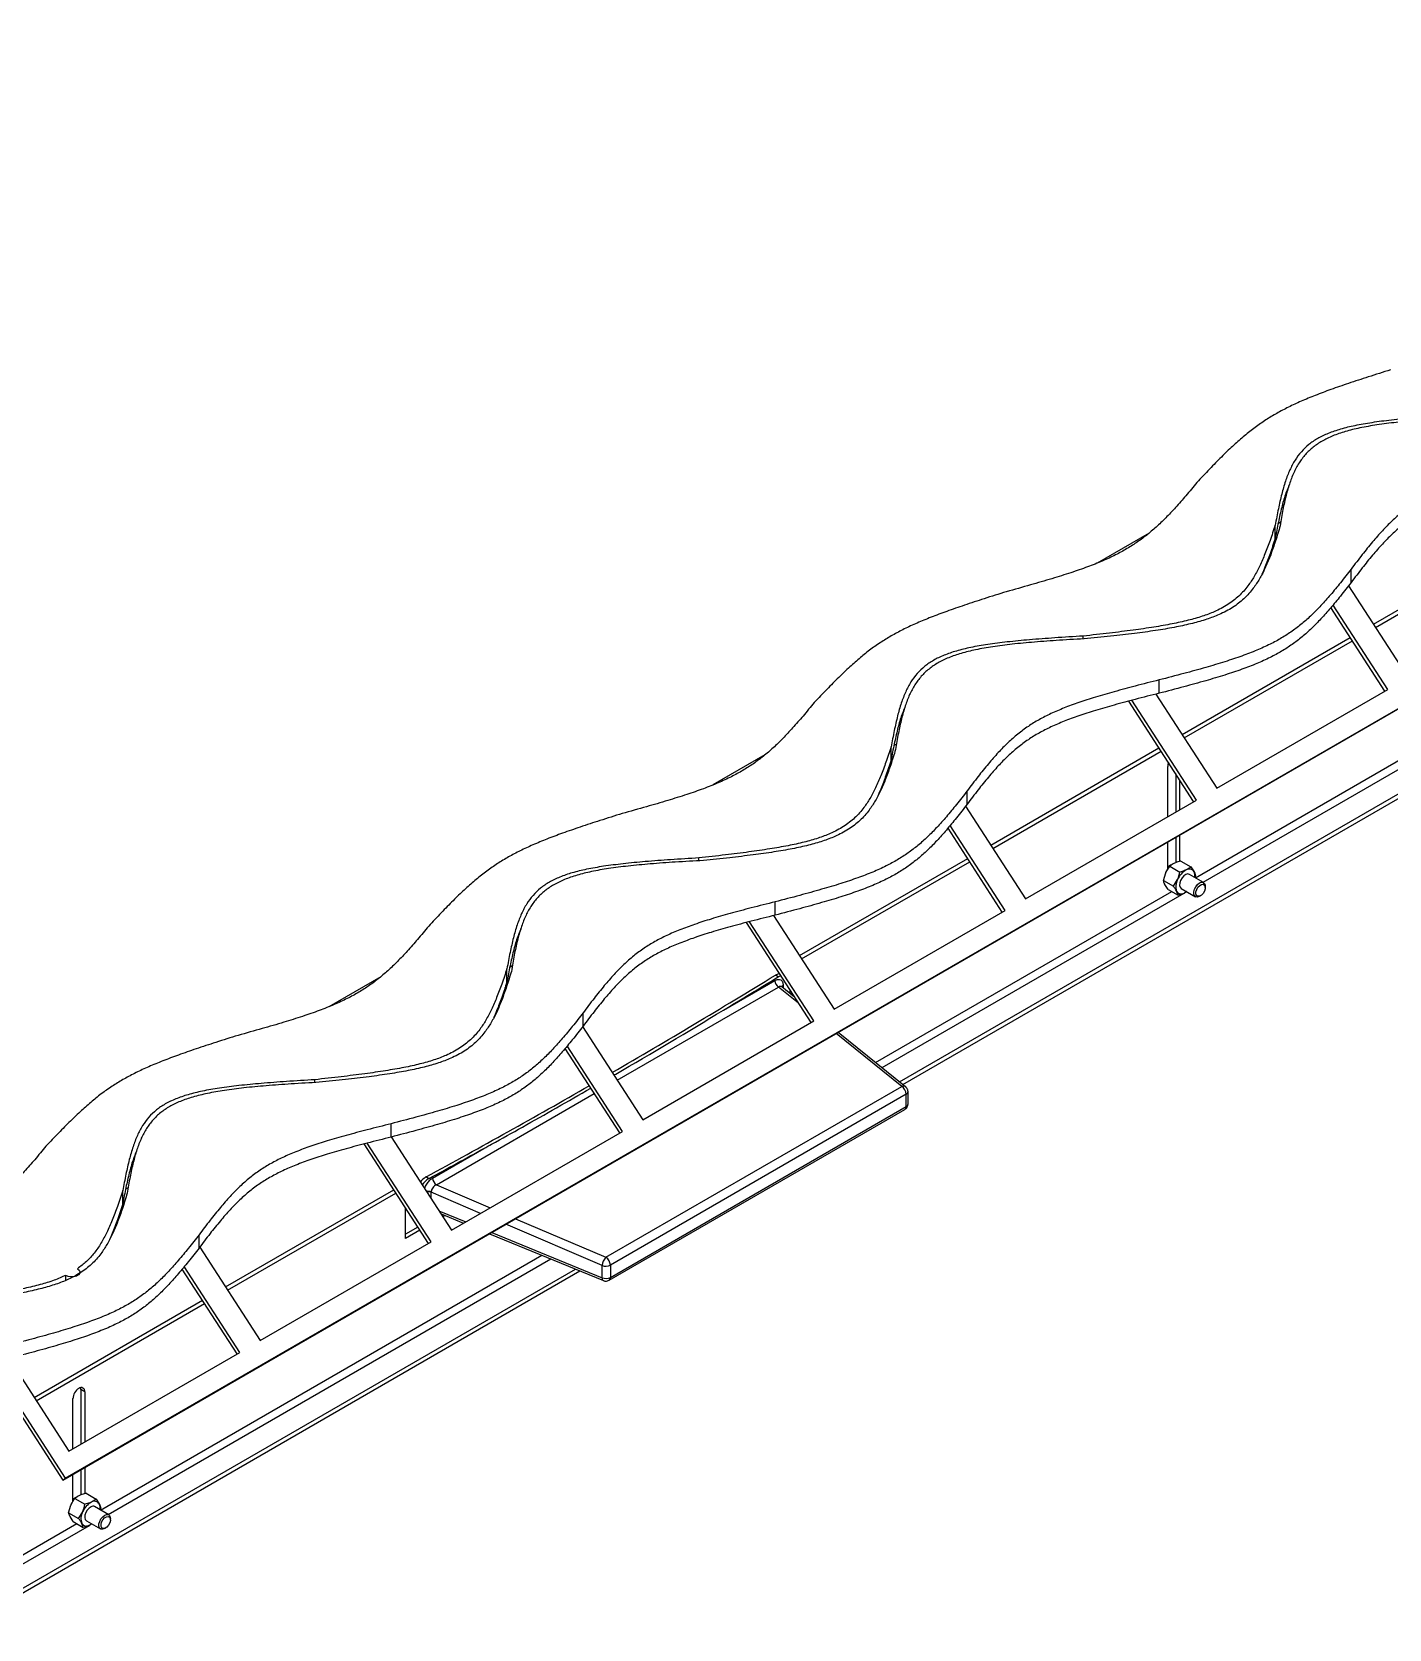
# Model space of a CAD drawing. Header units: millimetres. Extents: x 1364877 to 2662909, y 234189 to 1399913.
# Drawn here: x 1939459 to 1955787, y 284623 to 303832 of the extents above; entities that cross this region are included whole.
import ezdxf

# ---------------------------------------------------------------- set-up
doc = ezdxf.new("R2010")
doc.units = ezdxf.units.MM
doc.header["$LTSCALE"] = 5
doc.header["$MEASUREMENT"] = 0
doc.layers.add('A-CONC-LIN2', color=7, linetype='CONTINUOUS', lineweight=25)

msp = doc.modelspace()

# ---------------------------------------------------------------- linework, layer by layer
at = {"layer": 'A-CONC-LIN2'}
for p, q in [((1939831.1, 286414), (1995197.2, 318376.1)), ((1939860.8, 286437.7), (1995226.9, 318399.9)), ((1954481.9, 297934.1), (1954450.5, 297915.9)), ((1952899.2, 297804.4), (1952274.2, 297443.6)), ((1954416.9, 297739.5), (1954416.9, 297899.6)), ((1955597.7, 296708.7), (1957621.5, 297877)), ((1955622.8, 296669.9), (1957646.6, 297838.2)), ((1954393.7, 297669.7), (1954410.2, 297679.2)), ((1954427.6, 297733.5), (1954411.7, 297724.3)), ((1955331.1, 297211.7), (1955331.1, 297371.8)), ((1955299, 297170.7), (1956014.7, 296063.9)), ((1953456.1, 293657.9), (1959456.8, 297122)), ((1953548.5, 293604.5), (1959564.9, 297077.7)), ((1949898.7, 291204), (1959861.9, 296955.7)), ((1949937.2, 291172.9), (1959915.9, 296933.5)), ((1955737, 295903.5), (1955087.3, 296908.1)), ((1955769.8, 295922.5), (1955112.6, 296938.7)), ((1952106.1, 296531.6), (1952106.1, 296565.6)), ((1953296.2, 295380.1), (1955320, 296548.4)), ((1953321.3, 295341.2), (1955345.1, 296509.5)), ((1953020.8, 295877.4), (1953020.8, 296037.6)), ((1952981.1, 295867.3), (1953713.2, 294735.2)), ((1953713.2, 294735.2), (1955769.8, 295922.5)), ((1953435.5, 294574.9), (1952654.1, 295783)), ((1953468.3, 294593.8), (1952692.5, 295793.3)), ((1949860.4, 295266.1), (1949828.9, 295248)), ((1948277.6, 295136.5), (1947652.6, 294775.7)), ((1949806.1, 295065.5), (1949790.2, 295056.3)), ((1949795.3, 295071.5), (1949795.3, 295231.6)), ((1950994.7, 294051.4), (1953018.4, 295219.7)), ((1951019.8, 294012.6), (1953043.6, 295180.9)), ((1949772.2, 295001.7), (1949788.6, 295011.2)), ((1953123.2, 294394.6), (1953123.2, 294997.4)), ((1953220.2, 294907.7), (1953220.2, 294450.6)), ((1950710.6, 294543.2), (1950710.6, 294703.3)), ((1953266.4, 294836.3), (1953266.4, 294477.3)), ((1950692, 294519.5), (1951411.7, 293406.6)), ((1951411.7, 293406.6), (1953468.3, 294593.8)), ((1951166.7, 293265.2), (1950505.6, 294287.4)), ((1951133.9, 293246.3), (1950480.4, 294256.9)), ((1953220.2, 294143.3), (1953220.2, 293839.8)), ((1953266.4, 294170), (1953266.4, 293856)), ((1947484.6, 293863.6), (1947484.6, 293897.6)), ((1953123.2, 293755.7), (1953123.2, 294087.3)), ((1948693.1, 292722.8), (1950716.9, 293891.1)), ((1948718.3, 292683.9), (1950742, 293852.2)), ((1953072.2, 293626.1), (1953100.1, 293717.3)), ((1953148.7, 293796.5), (1953269, 293727.1)), ((1953281.6, 293859.9), (1953401.9, 293790.4)), ((1953401.9, 293790.4), (1953440.5, 293731)), ((1953072.2, 293626.1), (1953192.5, 293556.7)), ((1953128.7, 293519.1), (1953090.1, 293578.6)), ((1953128.7, 293519.1), (1953249, 293449.7)), ((1953192.5, 293556.7), (1953241.1, 293635.9)), ((1953286.7, 293529.2), (1953456.5, 293431.2)), ((1953554.5, 293601), (1953384.8, 293699)), ((1953458.4, 293683.4), (1953451.4, 293660.6)), ((1953573.7, 293569.6), (1953574.8, 293556.1)), ((1953574.8, 293541.3), (1953574.8, 293556.1)), ((1948400.4, 293208.8), (1948400.4, 293368.9)), ((1949609.5, 291437.3), (1953172.2, 293494)), ((1949686.6, 291375.1), (1953322.2, 293473.9)), ((1953249, 293449.7), (1953231.1, 293497.2)), ((1953351.9, 293491.6), (1953325.8, 293475.4)), ((1953505.5, 293436.1), (1953518.3, 293443.5)), ((1948865.2, 291936.6), (1948093, 293130.6)), ((1948381.8, 293204.1), (1949110.2, 292078)), ((1949110.2, 292078), (1951166.7, 293265.2)), ((1948832.4, 291917.6), (1948054.6, 293120.3)), ((1945173.8, 292403.6), (1945173.8, 292563.7)), ((1945238.8, 292598.1), (1945207.4, 292580)), ((1943656.1, 292468.5), (1943031.1, 292107.7)), ((1945184.6, 292397.6), (1945168.6, 292388.4)), ((1947777.4, 292066.3), (1948395.7, 292423.3)), ((1948405.6, 292488.5), (1948403.5, 292487.3)), ((1948438.2, 292467.3), (1948403.5, 292487.3)), ((1948440.3, 292468.5), (1948405.6, 292488.5)), ((1948438.2, 292467.3), (1948440.3, 292468.5)), ((1948497.3, 292366), (1948497.3, 292334.3)), ((1945150.6, 292333.8), (1945167.1, 292343.3)), ((1946501.9, 291223.6), (1948441.5, 292343.5)), ((1948682.9, 292148.8), (1948441.5, 292343.5)), ((1948478.7, 292347.9), (1948476.1, 292350.9)), ((1948479.3, 292348.8), (1948478.7, 292348.3)), ((1948634.4, 292223.7), (1948479.5, 292348.7)), ((1948579, 292309.5), (1948579, 292268.5)), ((1946090.4, 291874.4), (1946090.4, 292034.5)), ((1946082.9, 291871.4), (1946808.6, 290749.3)), ((1946808.6, 290749.3), (1948865.2, 291936.6)), ((1949923.2, 291148.4), (1949134.4, 291784.6)), ((1949970.9, 291145.7), (1949160.3, 291799.6)), ((1946530.9, 290589), (1945873.5, 291605.4)), ((1946563.7, 290607.9), (1945898.9, 291635.9)), ((1942863, 291195.6), (1942863, 291229.7)), ((1944325.1, 289966.7), (1946224.2, 291063.2)), ((1946364.5, 289093.6), (1949923.2, 291148.4)), ((1949977, 291054.6), (1946418.3, 288999.9)), ((1949970.9, 291145.7), (1949968, 291147.8)), ((1949977, 290907.6), (1949977, 291054.6)), ((1949999.5, 290939), (1949999.5, 291086)), ((1946402.4, 288817.7), (1949961.1, 290872.5)), ((1946418.3, 288852.8), (1949977, 290907.6)), ((1943780.4, 290540), (1943780.4, 290700.1)), ((1944229.3, 289260.3), (1943455.5, 290456.8)), ((1944262.2, 289279.3), (1943493.9, 290467.1)), ((1943782, 290541.8), (1944507.1, 289420.7)), ((1944507.1, 289420.7), (1946563.7, 290607.9)), ((1944279.3, 290046.5), (1944897.5, 290403.5)), ((1944202.1, 290061.5), (1944200, 290060.3)), ((1944200, 290060.3), (1944234.7, 290040.3)), ((1944202.1, 290061.5), (1944236.8, 290041.5)), ((1940552.3, 289735.6), (1940552.3, 289895.7)), ((1940617.3, 289930.2), (1940585.9, 289912)), ((1941788.5, 288736.9), (1943812.3, 289905.2)), ((1941813.7, 288698), (1943837.4, 289866.3)), ((1944236.8, 290041.5), (1944234.7, 290040.3)), ((1944262.3, 289875.8), (1944262.4, 289879.2)), ((1944855.5, 289621.8), (1944262.3, 289875.8)), ((1944262.3, 289799.2), (1944262.3, 289875.8)), ((1944325.1, 289966.7), (1944972.7, 289689.5)), ((1940529.1, 289665.8), (1940545.5, 289675.3)), ((1940563, 289729.6), (1940547.1, 289720.4)), ((1943951.7, 289318.5), (1943951.7, 289689.6)), ((1944355.8, 289654.6), (1944681, 289521)), ((1944381, 289615.6), (1944652, 289504.3)), ((1944430.9, 289595.1), (1944404.2, 289579.8)), ((1946318.9, 288995.3), (1945161.2, 289491)), ((1945278.4, 289558.6), (1946364.5, 289093.6)), ((1941470.1, 289205.7), (1941470.1, 289365.8)), ((1944101.3, 289458.3), (1943951.7, 289371.9)), ((1944126.5, 289419.4), (1943951.7, 289318.5)), ((1944963, 289376.6), (1946334.8, 288813.2)), ((1944992, 289393.3), (1946318.9, 288848.3)), ((1940284.7, 286054.2), (1945592.2, 289118.2)), ((1941478.4, 289216.5), (1942205.6, 288092)), ((1942205.6, 288092), (1944262.2, 289279.3)), ((1938590.7, 284676.1), (1945997.3, 288951.8)), ((1938590.7, 284622.7), (1946051.3, 288929.6)), ((1940037.9, 288905.4), (1940037.9, 288915.2)), ((1940377.1, 286000.8), (1945700.2, 289073.8)), ((1941927.8, 287931.7), (1941267.5, 288952.8)), ((1941960.6, 287950.6), (1941292.8, 288983.3)), ((1946318.9, 288848.3), (1946318.9, 288995.3)), ((1946418.3, 288999.9), (1946418.3, 288852.8)), ((1939867.7, 288816.6), (1939867.7, 288877)), ((1946334.8, 288813.2), (1946336.7, 288812.5)), ((1939487, 287408.2), (1941510.8, 288576.5)), ((1939512.1, 287369.4), (1941535.9, 288537.7)), ((1938794.8, 288016.4), (1939831.1, 286414)), ((1938824.5, 288040.1), (1939860.8, 286437.7)), ((1939904, 286763.4), (1941960.6, 287950.6)), ((1939183.5, 287877.6), (1939904, 286763.4)), ((1939951.8, 286790.9), (1939951.8, 287393.7)), ((1940095, 287476.4), (1940048.8, 287503.1)), ((1940048.8, 287503.1), (1940048.8, 286847)), ((1940095, 287476.4), (1940095, 286873.6)), ((1939831.1, 286414), (1939860.8, 286437.7)), ((1939951.8, 286152), (1939951.8, 286483.6)), ((1940048.8, 286539.7), (1940048.8, 286236.1)), ((1940095, 286566.3), (1940095, 286252.3)), ((1940110.2, 286256.2), (1940230.5, 286186.8)), ((1939900.8, 286022.5), (1939928.7, 286113.6)), ((1939900.8, 286022.5), (1940021.1, 285953)), ((1939977.3, 286192.8), (1940097.6, 286123.4)), ((1940021.1, 285953), (1940069.7, 286032.2)), ((1940383.1, 285997.3), (1940213.4, 286095.3)), ((1940230.5, 286186.8), (1940269.1, 286127.3)), ((1940287, 286079.7), (1940280, 286056.9)), ((1938290.3, 284902.9), (1940000.8, 285890.3)), ((1938336.5, 284822.8), (1940150.8, 285870.2)), ((1939957.3, 285915.4), (1939918.7, 285974.9)), ((1939957.3, 285915.4), (1940077.6, 285846)), ((1940077.6, 285846), (1940059.7, 285893.5)), ((1940115.4, 285925.5), (1940285.1, 285827.5)), ((1940180.5, 285887.9), (1940154.4, 285871.7)), ((1940334.1, 285832.4), (1940346.9, 285839.8)), ((1940403.4, 285937.7), (1940403.4, 285952.4))]:
    msp.add_line(p, q, dxfattribs=at)
for points in [[(1953341.8, 293697.3), (1953317.8, 293681), (1953296, 293656.7), (1953279, 293627.2), (1953268.8, 293596.1), (1953266.7, 293567.2), (1953273, 293544), (1953286.7, 293529.2)], [(1953505.5, 293436.1), (1953482, 293427.2), (1953461.1, 293429), (1953445.6, 293441.3), (1953437.3, 293462.6), (1953437.2, 293490.4), (1953445.4, 293521.3), (1953460.8, 293551.5), (1953481.6, 293577.5), (1953505.3, 293596.1), (1953529.1, 293605), (1953549.9, 293603.2), (1953565.5, 293590.9), (1953573.7, 293569.6), (1953573.7, 293569.6)], [(1953573.9, 293552.3), (1953573.5, 293526.6), (1953564.7, 293498.2), (1953548.8, 293471.4), (1953528.3, 293450.2), (1953506.2, 293438), (1953486, 293436.5), (1953470.7, 293446), (1953462.7, 293465.1), (1953463.1, 293490.8), (1953471.9, 293519.2), (1953487.8, 293546.1), (1953508.4, 293567.2), (1953530.4, 293579.4), (1953550.6, 293580.9), (1953565.9, 293571.4), (1953573.9, 293552.3)], [(1953352.1, 293491.5), (1953340.9, 293483.8), (1953325.8, 293475.4)], [(1948451.8, 292506.1), (1948432.7, 292501.1), (1948405.6, 292488.5)], [(1948467.9, 292481.3), (1948467.3, 292481.1), (1948440.3, 292468.5)], [(1940006.2, 288956.9), (1940027.3, 288940.8), (1940037.3, 288921.5), (1940035, 288901.4), (1940020.5, 288883), (1939995.8, 288868.7), (1939963.9, 288860.4), (1939929, 288859), (1939895.5, 288864.8), (1939867.7, 288877)], [(1940048.8, 287503.1), (1940047.5, 287518.4), (1940045.4, 287526.4)], [(1940170.4, 286093.6), (1940146.4, 286077.3), (1940124.6, 286053), (1940107.6, 286023.5), (1940097.4, 285992.4), (1940095.3, 285963.5), (1940101.6, 285940.3), (1940115.4, 285925.5)], [(1940180.7, 285887.8), (1940169.5, 285880.1), (1940154.4, 285871.7)], [(1940334.1, 285832.4), (1940333.7, 285832.1), (1940310, 285823.5), (1940289.2, 285825.5), (1940273.9, 285838), (1940265.8, 285859.5), (1940265.9, 285887.4), (1940274.3, 285918.3), (1940289.9, 285948.5), (1940310.8, 285974.4), (1940334.5, 285992.7), (1940358.2, 286001.4), (1940379, 285999.3), (1940394.3, 285986.8), (1940402.4, 285965.3), (1940403.4, 285952.4)], [(1940395.7, 285900.2), (1940381, 285872.7), (1940361.2, 285850.1), (1940339.2, 285835.9), (1940318.4, 285832.2), (1940301.9, 285839.6), (1940292.2, 285857), (1940290.9, 285881.6), (1940298.1, 285909.8), (1940312.8, 285937.3), (1940332.6, 285959.9), (1940354.6, 285974.1), (1940375.5, 285977.8), (1940392, 285970.4), (1940401.6, 285953.1), (1940402.9, 285928.4), (1940395.7, 285900.2)]]:
    msp.add_lwpolyline(points, dxfattribs=at)
for centre, radius, start, end in [((1953256.1, 294994.5), 133, 158.43443, 178.79039), ((1953194.9, 293720.1), 96.6, 104.57374, 137.96702), ((1953460.9, 293544.4), 238.1, 118.90736, 157.39114), ((1953382.9, 293697.4), 66.7, 30.2485, 123.79649), ((1953326.3, 293679.6), 125.2, 351.59272, 24.23637), ((1953388.3, 293555.6), 167.7, 151.37631, 200.3652), ((1953364.7, 293662), 42.1, 61.48985, 122.99994), ((1953288.7, 293530.8), 66.7, 210.25237, 303.79541), ((1898976.4, 373181.9), 94629.1, 300.105049, 301.488358), ((1898297.6, 374341.5), 96007.6, 301.022474, 301.483735), ((1948496.2, 292427.9), 100.6, 182.62923, 237.08211), ((1948514.2, 292332.3), 37.7, 116.5862, 155.00812), ((1901169.3, 369383.8), 90243.3, 298.480075, 299.906475), ((1949945.1, 291106), 47.7, 61.28969, 117.29978), ((1949859, 291049.2), 118.2, 2.63497, 57.08313), ((1949962.1, 291089.1), 37.5, 293.40122, 355.39302), ((1949940.5, 290903), 36.9, 304.12814, 7.19857), ((1949961.2, 290942.7), 38.5, 294.28498, 354.40517), ((1901847.5, 368193.7), 88907.9, 298.47513, 298.960666), ((1944333.3, 289840.3), 257.2, 121.20699, 141.46665), ((1944377.7, 289808.6), 272.2, 121.69891, 144.91163), ((1944220.4, 289775.2), 112.2, 68.01606, 97.42645), ((1944223.9, 289777.7), 105.3, 68.59061, 98.22877), ((1944379.8, 290051.1), 100.6, 182.62951, 237.08183), ((1946458.6, 288990.2), 139.8, 132.30504, 177.9167), ((1946363.6, 289106.7), 120, 248.09995, 297.10811), ((1946300.3, 288994.4), 118.2, 2.63057, 57.08753), ((1946352.5, 288842.4), 34.1, 169.93756, 238.88306), ((1946363.6, 288959.7), 120, 248.09976, 297.1083), ((1946380.6, 288848.7), 37.9, 305.09175, 6.25079), ((1940107.3, 287386.6), 155.7, 122.60297, 177.39791), ((1940051.4, 287483.5), 44.2, 350.77933, 129.20729), ((1940023.5, 286116.4), 96.6, 104.56948, 137.96988), ((1940216.9, 285951.9), 167.7, 151.37799, 200.36569), ((1940289.5, 285940.7), 238.1, 118.90811, 157.38967), ((1940193.5, 286053.5), 46.3, 64.54221, 119.94758), ((1940211.5, 286093.7), 66.7, 30.24593, 123.79651), ((1940155, 286075.9), 125.1, 351.57992, 24.24918), ((1940117.3, 285927.1), 66.7, 210.25098, 303.79168)]:
    msp.add_arc(centre, radius, start, end, dxfattribs=at)
for points, knots in [([(1955803.4, 299767.2), (1955714.1, 299739.1), (1955544.9, 299685.7), (1955305.6, 299607.3), (1955092.4, 299533.5), (1954902, 299462.4), (1954731.1, 299392), (1954576.4, 299320.4), (1954434.7, 299245.5), (1954300.7, 299164.2), (1954171.2, 299074.1), (1954043.2, 298972.9), (1953914.6, 298859.8), (1953781.5, 298732.5), (1953639.8, 298588.9), (1953543.5, 298487), (1953492.6, 298433.2)], [0, 0, 0, 0, 0.0911783, 0.1729923, 0.2468339, 0.3141314, 0.3763707, 0.4351019, 0.4919396, 0.54854, 0.6093889, 0.6736719, 0.7431867, 0.8196538, 0.9047246, 1, 1, 1, 1]), ([(1956727.7, 299233.6), (1956613.5, 299226.5), (1956397.9, 299213.2), (1956093, 299190.4), (1955823.7, 299164.9), (1955587.4, 299135.1), (1955382.2, 299099.7), (1955205.4, 299057.1), (1955054, 299005.8), (1954924.9, 298943.8), (1954815.8, 298869.4), (1954724.9, 298781.3), (1954649.8, 298678.1), (1954587.8, 298559), (1954536.1, 298422.4), (1954491.9, 298266.7), (1954452.2, 298090.4), (1954429.1, 297965.6), (1954416.9, 297899.6)], [0, 0, 0, 0, 0.0903777, 0.170797, 0.2420871, 0.3051752, 0.3611435, 0.4104661, 0.4557564, 0.4988909, 0.541971, 0.5880544, 0.6382798, 0.6943068, 0.7574735, 0.828872, 0.9094362, 1, 1, 1, 1]), ([(1956781.2, 299202.7), (1956668.3, 299196.4), (1956454.5, 299184.4), (1956151.7, 299162.8), (1955883.4, 299137.8), (1955647, 299108), (1955441, 299072), (1955262.7, 299028.5), (1955109.5, 298976.1), (1954978.5, 298912.9), (1954867.4, 298837.4), (1954774.5, 298748.2), (1954697.8, 298644.1), (1954634.9, 298524.5), (1954583, 298387.9), (1954539.7, 298232.8), (1954502.1, 298057.7), (1954481.4, 297934), (1954470.4, 297868.7)], [0, 0, 0, 0, 0.0892752, 0.1690023, 0.2399603, 0.3030312, 0.3592588, 0.4090589, 0.4549957, 0.4988714, 0.5426942, 0.5894434, 0.6401603, 0.6964495, 0.7596014, 0.8306694, 0.9105405, 1, 1, 1, 1]), ([(1957641.5, 298706), (1957545.6, 298681.8), (1957364, 298635.9), (1957107.7, 298567.4), (1956880.5, 298501.8), (1956678.9, 298437.2), (1956499.8, 298371.4), (1956339.9, 298302.7), (1956196, 298228.8), (1956062.8, 298146.7), (1955937.7, 298053.9), (1955817.5, 297948.1), (1955700.2, 297828.4), (1955581.6, 297692.8), (1955457.8, 297539), (1955375, 297429.6), (1955331.1, 297371.8)], [0, 0, 0, 0, 0.0922969, 0.1748705, 0.249075, 0.3163269, 0.3781384, 0.4361347, 0.492055, 0.5477148, 0.6077315, 0.671493, 0.7408962, 0.8177005, 0.9035487, 1, 1, 1, 1]), ([(1957641.5, 298545.9), (1957545.6, 298521.7), (1957364, 298475.8), (1957107.7, 298407.3), (1956880.5, 298341.7), (1956678.9, 298277.1), (1956499.8, 298211.3), (1956339.9, 298142.5), (1956196, 298068.7), (1956062.8, 297986.6), (1955937.7, 297893.8), (1955817.5, 297788), (1955700.2, 297668.3), (1955581.6, 297532.7), (1955457.8, 297378.9), (1955375, 297269.5), (1955331.1, 297211.7)], [0, 0, 0, 0, 0.0922969, 0.1748705, 0.249075, 0.3163269, 0.3781384, 0.4361347, 0.492055, 0.5477148, 0.6077315, 0.671493, 0.7408962, 0.8177005, 0.9035487, 1, 1, 1, 1]), ([(1953492.6, 298433.2), (1953448, 298379.4), (1953363.4, 298277.3), (1953237.8, 298133.3), (1953118.7, 298005.3), (1953002.3, 297891.5), (1952885.2, 297789.9), (1952764.1, 297698.8), (1952635.5, 297616.2), (1952493.9, 297539.2), (1952335, 297465.9), (1952154.9, 297394.8), (1951952.1, 297324.4), (1951722.9, 297252.6), (1951463.5, 297177), (1951279.2, 297126.1), (1951181.8, 297099.2)], [0, 0, 0, 0, 0.091828, 0.1740832, 0.2481359, 0.315408, 0.3774012, 0.4357094, 0.4920189, 0.5480775, 0.608446, 0.6724253, 0.741873, 0.8185327, 0.904049, 1, 1, 1, 1]), ([(1954582.3, 298376.2), (1954567.7, 298340.2), (1954532.3, 298253.2), (1954492.3, 298106.5), (1954452, 297930.3), (1954429.1, 297805.5), (1954416.9, 297739.5)], [0, 0, 0, 0, 0.1721429, 0.4158594, 0.6908631, 1, 1, 1, 1]), ([(1954416.9, 297899.6), (1954396.5, 297838.4), (1954357.9, 297722.6), (1954296.9, 297558.7), (1954234.6, 297413.6), (1954168.1, 297285.7), (1954088.2, 297163.4), (1953987.1, 297047.8), (1953851.3, 296941.5), (1953698.9, 296861.2), (1953536.4, 296800.3), (1953366.2, 296752.1), (1953171.4, 296709.6), (1952949.5, 296671.1), (1952697.7, 296635), (1952413.4, 296599.7), (1952212.3, 296577.4), (1952106.1, 296565.6)], [0, 0, 0, 0, 0.08848, 0.1674798, 0.2378988, 0.3007198, 0.3570545, 0.4231903, 0.4839812, 0.5435948, 0.5911552, 0.6423613, 0.6987609, 0.7616655, 0.8321942, 0.9113375, 1, 1, 1, 1]), ([(1954470.4, 297868.7), (1954451.7, 297807.9), (1954416.2, 297692.7), (1954358.3, 297529.6), (1954297.9, 297384.5), (1954232, 297256.1), (1954151.6, 297132.9), (1954048.9, 297015.9), (1953910.7, 296908), (1953755.8, 296826.4), (1953591, 296764.3), (1953418.8, 296715.4), (1953222.6, 296672.7), (1952999.9, 296634.5), (1952748.2, 296599.5), (1952465, 296566.1), (1952265.1, 296545.5), (1952159.7, 296534.7)], [0, 0, 0, 0, 0.08737912, 0.16570568, 0.23582134, 0.29865078, 0.35525487, 0.4220527, 0.48372654, 0.54427291, 0.59246732, 0.64415582, 0.70082846, 0.76374403, 0.83397011, 0.91244012, 1, 1, 1, 1]), ([(1954416.9, 297739.5), (1954396.4, 297678.3), (1954357.5, 297562.5), (1954305.5, 297418.8), (1954269.1, 297337), (1954256.6, 297309.1)], [0, 0, 0, 0, 0.4246301, 0.8037629, 1, 1, 1, 1]), ([(1955331.1, 297371.8), (1955288.5, 297316.9), (1955207.6, 297212.8), (1955087, 297065.9), (1954971.9, 296935.6), (1954858.7, 296819.9), (1954744, 296717), (1954624.3, 296625), (1954496.2, 296542.1), (1954354.2, 296465.1), (1954194.1, 296392.6), (1954011.7, 296322.7), (1953805.7, 296254.2), (1953572.4, 296184.8), (1953308.1, 296112), (1953120.2, 296063.3), (1953020.8, 296037.6)], [0, 0, 0, 0, 0.0921713, 0.1746612, 0.2488286, 0.3160919, 0.3779602, 0.4360499, 0.4920847, 0.5478604, 0.6079776, 0.6717979, 0.7412084, 0.8179638, 0.9037058, 1, 1, 1, 1]), ([(1955331.1, 297211.7), (1955288.5, 297156.8), (1955207.6, 297052.7), (1955087, 296905.8), (1954971.9, 296775.5), (1954858.7, 296659.8), (1954744, 296556.9), (1954624.3, 296464.9), (1954496.2, 296382), (1954354.2, 296305), (1954194.1, 296232.5), (1954011.7, 296162.6), (1953805.7, 296094.1), (1953572.4, 296024.7), (1953308.1, 295951.9), (1953120.2, 295903.2), (1953020.8, 295877.4)], [0, 0, 0, 0, 0.0921713, 0.1746612, 0.2488286, 0.3160919, 0.3779602, 0.4360499, 0.4920847, 0.5478604, 0.6079776, 0.6717979, 0.7412084, 0.8179638, 0.9037058, 1, 1, 1, 1]), ([(1951181.8, 297099.2), (1951092.6, 297071.1), (1950923.3, 297017.8), (1950684.1, 296939.3), (1950470.9, 296865.5), (1950280.5, 296794.5), (1950109.5, 296724.1), (1949954.8, 296652.4), (1949813.2, 296577.6), (1949679.1, 296496.3), (1949549.7, 296406.2), (1949421.7, 296305), (1949293.1, 296191.8), (1949160, 296064.5), (1949018.2, 295920.9), (1948921.9, 295819), (1948871, 295765.2)], [0, 0, 0, 0, 0.09117828, 0.17299227, 0.24683276, 0.31413028, 0.37636952, 0.43510192, 0.49193959, 0.54854004, 0.60938895, 0.67367076, 0.74318558, 0.81965378, 0.90472465, 1, 1, 1, 1]), ([(1952106.1, 296565.6), (1951992, 296558.6), (1951776.3, 296545.3), (1951471.4, 296522.4), (1951202.2, 296496.9), (1950965.8, 296467.2), (1950760.7, 296431.8), (1950583.8, 296389.1), (1950432.4, 296337.8), (1950303.4, 296275.8), (1950194.3, 296201.5), (1950103.4, 296113.3), (1950028.2, 296010.1), (1949966.3, 295891), (1949914.6, 295754.4), (1949870.3, 295598.7), (1949830.6, 295422.4), (1949807.6, 295297.6), (1949795.3, 295231.6)], [0, 0, 0, 0, 0.0903777, 0.1707962, 0.2420871, 0.3051744, 0.3611435, 0.4104652, 0.4557555, 0.498891, 0.5419711, 0.5880545, 0.638279, 0.694306, 0.7574727, 0.828872, 0.9094354, 1, 1, 1, 1]), ([(1952159.7, 296534.7), (1952046.7, 296528.4), (1951832.9, 296516.5), (1951530.2, 296494.8), (1951261.9, 296469.9), (1951025.5, 296440), (1950819.5, 296404.1), (1950641.2, 296360.5), (1950488, 296308.1), (1950357, 296245), (1950245.8, 296169.4), (1950152.9, 296080.2), (1950076.2, 295976.2), (1950013.3, 295856.6), (1949961.5, 295719.9), (1949918.1, 295564.8), (1949880.5, 295389.7), (1949859.8, 295266.1), (1949848.9, 295200.7)], [0, 0, 0, 0, 0.0892751, 0.1690014, 0.2399595, 0.3030312, 0.3592579, 0.409059, 0.4549958, 0.4988714, 0.5426943, 0.5894435, 0.6401604, 0.6964487, 0.7596015, 0.8306694, 0.9105397, 1, 1, 1, 1]), ([(1953020.8, 296037.6), (1952924.9, 296013.4), (1952743.1, 295967.6), (1952486.7, 295899.1), (1952259.2, 295833.7), (1952057.6, 295769.1), (1951878.3, 295703.5), (1951718.3, 295634.7), (1951574.4, 295560.9), (1951441.3, 295478.7), (1951316.2, 295385.9), (1951196.2, 295280), (1951079, 295160.3), (1950960.6, 295024.5), (1950837, 294870.6), (1950754.3, 294761.1), (1950710.6, 294703.3)], [0, 0, 0, 0, 0.0923102, 0.1748926, 0.2490998, 0.3163502, 0.3781552, 0.4361423, 0.4920498, 0.5476969, 0.6077026, 0.6714566, 0.7408592, 0.8176705, 0.9035308, 1, 1, 1, 1]), ([(1953020.8, 295877.4), (1952924.9, 295853.3), (1952743.1, 295807.5), (1952486.7, 295739), (1952259.2, 295673.6), (1952057.6, 295609), (1951878.3, 295543.3), (1951718.3, 295474.6), (1951574.4, 295400.8), (1951441.3, 295318.6), (1951316.2, 295225.8), (1951196.2, 295119.9), (1951079, 295000.1), (1950960.6, 294864.4), (1950837, 294710.5), (1950754.3, 294601), (1950710.6, 294543.2)], [0, 0, 0, 0, 0.0923102, 0.1748926, 0.2490998, 0.3163502, 0.3781552, 0.4361423, 0.4920498, 0.5476969, 0.6077026, 0.6714566, 0.7408592, 0.8176705, 0.9035308, 1, 1, 1, 1]), ([(1948871, 295765.2), (1948826.4, 295711.4), (1948741.8, 295609.4), (1948616.3, 295465.3), (1948497.1, 295337.3), (1948380.7, 295223.5), (1948263.7, 295122), (1948142.6, 295030.8), (1948014, 294948.3), (1947872.3, 294871.2), (1947713.5, 294798), (1947533.3, 294726.8), (1947330.5, 294656.5), (1947101.3, 294584.7), (1946841.9, 294509.1), (1946657.7, 294458.2), (1946560.3, 294431.2)], [0, 0, 0, 0, 0.0918281, 0.1740834, 0.2481362, 0.3154072, 0.3774016, 0.4357088, 0.4920184, 0.548077, 0.6084455, 0.6724249, 0.7418749, 0.8185325, 0.9040489, 1, 1, 1, 1]), ([(1949960.8, 295708.2), (1949946.1, 295672.2), (1949910.7, 295585.3), (1949870.8, 295438.6), (1949830.5, 295262.3), (1949807.5, 295137.5), (1949795.3, 295071.5)], [0, 0, 0, 0, 0.1721424, 0.4158611, 0.6908612, 1, 1, 1, 1]), ([(1949795.3, 295231.6), (1949775, 295170.4), (1949736.4, 295054.6), (1949675.4, 294890.8), (1949613.1, 294745.7), (1949546.6, 294617.7), (1949466.7, 294495.5), (1949365.5, 294379.9), (1949229.7, 294273.5), (1949077.4, 294193.3), (1948914.9, 294132.4), (1948744.6, 294084.1), (1948549.8, 294041.6), (1948327.9, 294003.1), (1948076.1, 293967.1), (1947791.8, 293931.8), (1947590.8, 293909.4), (1947484.6, 293897.6)], [0, 0, 0, 0, 0.0884801, 0.1674799, 0.2378981, 0.3007201, 0.3570539, 0.4231898, 0.4839817, 0.5435943, 0.5911548, 0.6423609, 0.6987606, 0.7616662, 0.832194, 0.9113383, 1, 1, 1, 1]), ([(1949848.9, 295200.7), (1949830.1, 295140), (1949794.6, 295024.8), (1949736.8, 294861.6), (1949676.3, 294716.6), (1949610.4, 294588.1), (1949530.1, 294465), (1949427.4, 294348), (1949289.1, 294240.1), (1949134.2, 294158.4), (1948969.4, 294096.4), (1948797.3, 294047.5), (1948601, 294004.7), (1948378.3, 293966.6), (1948126.6, 293931.6), (1947843.5, 293898.1), (1947643.6, 293877.6), (1947538.1, 293866.7)], [0, 0, 0, 0, 0.0873792, 0.1657067, 0.2358215, 0.298651, 0.3552542, 0.4220531, 0.483727, 0.5442723, 0.5924678, 0.6441554, 0.70083, 0.7637447, 0.8339708, 0.9124409, 1, 1, 1, 1]), ([(1949795.3, 295071.5), (1949774.8, 295010.3), (1949736, 294894.5), (1949683.9, 294750.9), (1949647.5, 294669.1), (1949635.1, 294641.2)], [0, 0, 0, 0, 0.424632, 0.8037664, 1, 1, 1, 1]), ([(1950710.6, 294703.3), (1950667.8, 294648.4), (1950586.8, 294544.4), (1950465.9, 294397.7), (1950350.6, 294267.4), (1950237.3, 294151.9), (1950122.5, 294049), (1950002.8, 293957.1), (1949874.7, 293874.1), (1949732.7, 293797.2), (1949572.6, 293724.6), (1949390.3, 293654.6), (1949184.6, 293586), (1948951.5, 293516.5), (1948687.4, 293443.6), (1948499.7, 293394.8), (1948400.4, 293368.9)], [0, 0, 0, 0, 0.0921563, 0.1746363, 0.2487994, 0.3160633, 0.37794, 0.4360402, 0.4920891, 0.5478791, 0.6080086, 0.6718363, 0.7412498, 0.8179967, 0.9037254, 1, 1, 1, 1]), ([(1950710.6, 294543.2), (1950667.8, 294488.3), (1950586.8, 294384.3), (1950465.9, 294237.6), (1950350.6, 294107.3), (1950237.3, 293991.8), (1950122.5, 293888.9), (1950002.8, 293796.9), (1949874.7, 293714), (1949732.7, 293637.1), (1949572.6, 293564.5), (1949390.3, 293494.5), (1949184.6, 293425.9), (1948951.5, 293356.4), (1948687.4, 293283.5), (1948499.7, 293234.7), (1948400.4, 293208.8)], [0, 0, 0, 0, 0.0921563, 0.1746363, 0.2487994, 0.3160633, 0.37794, 0.4360402, 0.4920891, 0.5478791, 0.6080086, 0.6718363, 0.7412498, 0.8179967, 0.9037254, 1, 1, 1, 1]), ([(1946560.3, 294431.2), (1946471, 294403.1), (1946301.8, 294349.8), (1946062.5, 294271.3), (1945849.3, 294197.6), (1945658.9, 294126.5), (1945488, 294056.1), (1945333.3, 293984.5), (1945191.6, 293909.6), (1945057.6, 293828.3), (1944928.2, 293738.2), (1944800.2, 293637), (1944671.5, 293523.8), (1944538.4, 293396.5), (1944396.7, 293252.9), (1944300.4, 293151.1), (1944249.5, 293097.3)], [0, 0, 0, 0, 0.0911782, 0.1729921, 0.2468336, 0.3141299, 0.3763702, 0.4351026, 0.4919402, 0.5485406, 0.6093894, 0.6736711, 0.7431859, 0.819654, 0.9047248, 1, 1, 1, 1]), ([(1947484.6, 293897.6), (1947370.4, 293890.6), (1947154.8, 293877.3), (1946849.9, 293854.4), (1946580.6, 293829), (1946344.3, 293799.2), (1946139.2, 293763.8), (1945962.3, 293721.2), (1945810.9, 293669.8), (1945681.9, 293607.9), (1945572.7, 293533.5), (1945481.8, 293445.4), (1945406.7, 293342.2), (1945344.8, 293223), (1945293, 293086.4), (1945248.8, 292930.8), (1945209.1, 292754.4), (1945186, 292629.7), (1945173.8, 292563.7)], [0, 0, 0, 0, 0.09037758, 0.17079683, 0.24208766, 0.30517402, 0.36114404, 0.41046477, 0.45575497, 0.49889148, 0.54197151, 0.5880549, 0.63827836, 0.69430717, 0.75747289, 0.82887212, 0.90943548, 1, 1, 1, 1]), ([(1947538.1, 293866.7), (1947425.2, 293860.4), (1947211.4, 293848.5), (1946908.7, 293826.8), (1946640.3, 293801.9), (1946403.9, 293772.1), (1946197.9, 293736.1), (1946019.6, 293692.6), (1945866.5, 293640.1), (1945735.4, 293577), (1945624.3, 293501.5), (1945531.4, 293412.3), (1945454.7, 293308.2), (1945391.8, 293188.6), (1945339.9, 293052), (1945296.6, 292896.8), (1945259, 292721.8), (1945238.3, 292598.1), (1945227.3, 292532.8)], [0, 0, 0, 0, 0.0892751, 0.1690021, 0.2399601, 0.3030309, 0.3592585, 0.4090586, 0.4549953, 0.4988719, 0.5426947, 0.5894429, 0.6401608, 0.696449, 0.7596009, 0.8306688, 0.9105397, 1, 1, 1, 1]), ([(1953100.1, 293717.3), (1953101, 293719.3), (1953114.1, 293748), (1953132, 293773.1), (1953148.7, 293796.5)], [0, 0, 0, 0, 0.0702072, 1, 1, 1, 1]), ([(1953204.8, 293834.2), (1953198.9, 293831.2), (1953177, 293820.1), (1953160.6, 293806.5), (1953148.7, 293796.5)], [0, 0, 0, 0, 0.26865883, 1, 1, 1, 1]), ([(1953281.6, 293859.9), (1953274.5, 293858.1), (1953246.7, 293851.3), (1953222.7, 293841.5), (1953204.8, 293834.2)], [0, 0, 0, 0, 0.2575491, 1, 1, 1, 1]), ([(1953241.1, 293635.9), (1953242, 293637.9), (1953254.8, 293666.8), (1953262.1, 293698), (1953269, 293727.1)], [0, 0, 0, 0, 0.0702072, 1, 1, 1, 1]), ([(1953345.8, 293752.8), (1953339.6, 293750), (1953316.5, 293739.6), (1953289.1, 293732.4), (1953269, 293727.1)], [0, 0, 0, 0, 0.26865872, 1, 1, 1, 1]), ([(1953401.9, 293790.4), (1953397.9, 293786.9), (1953382.3, 293773.1), (1953361.3, 293761.4), (1953345.8, 293752.8)], [0, 0, 0, 0, 0.2575491, 1, 1, 1, 1]), ([(1953440.5, 293731), (1953441.1, 293729.7), (1953450.5, 293711.7), (1953454.6, 293697.1), (1953458.4, 293683.4)], [0, 0, 0, 0, 0.07019671, 1, 1, 1, 1]), ([(1953090.1, 293578.6), (1953089.5, 293579.9), (1953080.1, 293597.8), (1953076, 293612.5), (1953072.2, 293626.1)], [0, 0, 0, 0, 0.07019671, 1, 1, 1, 1]), ([(1953231.1, 293497.2), (1953230.4, 293498.5), (1953220.7, 293516.6), (1953206.1, 293537.4), (1953192.5, 293556.7)], [0, 0, 0, 0, 0.07019671, 1, 1, 1, 1]), ([(1948400.4, 293368.9), (1948304.4, 293344.8), (1948122.4, 293299.1), (1947865.7, 293230.8), (1947638.1, 293165.5), (1947436.2, 293101), (1947256.9, 293035.4), (1947096.8, 292966.7), (1946952.9, 292892.9), (1946819.8, 292810.8), (1946694.8, 292717.9), (1946574.9, 292611.9), (1946457.8, 292492), (1946339.7, 292356.1), (1946216.4, 292202), (1946134, 292092.5), (1946090.4, 292034.5)], [0, 0, 0, 0, 0.0923276, 0.1749214, 0.2491345, 0.316384, 0.3781795, 0.4361529, 0.4920439, 0.5476743, 0.6076655, 0.671411, 0.7408128, 0.8176316, 0.9035076, 1, 1, 1, 1]), ([(1953325.8, 293475.4), (1953319.6, 293472.6), (1953296.5, 293462.2), (1953269, 293455), (1953249, 293449.7)], [0, 0, 0, 0, 0.2686588, 1, 1, 1, 1]), ([(1948400.4, 293208.8), (1948304.4, 293184.7), (1948122.4, 293139), (1947865.7, 293070.7), (1947638.1, 293005.4), (1947436.2, 292940.9), (1947256.9, 292875.3), (1947096.8, 292806.6), (1946952.9, 292732.8), (1946819.8, 292650.7), (1946694.8, 292557.8), (1946574.9, 292451.8), (1946457.8, 292331.9), (1946339.7, 292196), (1946216.4, 292041.9), (1946134, 291932.4), (1946090.4, 291874.4)], [0, 0, 0, 0, 0.0923276, 0.1749214, 0.2491345, 0.316384, 0.3781795, 0.4361529, 0.4920439, 0.5476743, 0.6076655, 0.671411, 0.7408128, 0.8176316, 0.9035076, 1, 1, 1, 1]), ([(1944249.5, 293097.3), (1944204.9, 293043.4), (1944120.3, 292941.4), (1943994.7, 292797.3), (1943875.6, 292669.4), (1943759.2, 292555.6), (1943642.1, 292454), (1943521, 292362.9), (1943392.4, 292280.3), (1943250.8, 292203.3), (1943091.9, 292130), (1942911.8, 292058.9), (1942709, 291988.5), (1942479.8, 291916.7), (1942220.4, 291841.1), (1942036.1, 291790.2), (1941938.7, 291763.3)], [0, 0, 0, 0, 0.0918259, 0.1740834, 0.2481339, 0.3154073, 0.3773994, 0.4357088, 0.4920184, 0.548077, 0.6084456, 0.672425, 0.7418727, 0.8185325, 0.9040489, 1, 1, 1, 1]), ([(1945339.2, 293040.3), (1945324.6, 293004.3), (1945289.2, 292917.3), (1945249.2, 292770.6), (1945209, 292594.3), (1945186, 292469.6), (1945173.8, 292403.6)], [0, 0, 0, 0, 0.1721448, 0.4158628, 0.6908621, 1, 1, 1, 1]), ([(1945173.8, 292563.7), (1945153.4, 292502.5), (1945114.8, 292386.6), (1945053.8, 292222.8), (1944991.5, 292077.7), (1944925, 291949.7), (1944845.1, 291827.5), (1944744, 291711.9), (1944608.2, 291605.6), (1944455.8, 291525.3), (1944293.4, 291464.4), (1944123.1, 291416.2), (1943928.3, 291373.6), (1943706.4, 291335.2), (1943454.6, 291299.1), (1943170.3, 291263.8), (1942969.3, 291241.5), (1942863, 291229.7)], [0, 0, 0, 0, 0.0884783, 0.1674781, 0.2378982, 0.3007202, 0.3570539, 0.4231898, 0.4839818, 0.5435944, 0.5911549, 0.642361, 0.6987607, 0.7616644, 0.8321941, 0.9113365, 1, 1, 1, 1]), ([(1945227.3, 292532.8), (1945208.6, 292472), (1945173.1, 292356.8), (1945115.3, 292193.7), (1945054.8, 292048.6), (1944988.9, 291920.2), (1944908.6, 291797), (1944805.8, 291680), (1944667.6, 291572.1), (1944512.7, 291490.5), (1944347.9, 291428.4), (1944175.7, 291379.5), (1943979.5, 291336.8), (1943756.8, 291298.6), (1943505.1, 291263.6), (1943221.9, 291230.2), (1943022, 291209.6), (1942916.6, 291198.8)], [0, 0, 0, 0, 0.0873792, 0.1657049, 0.2358198, 0.2986511, 0.3552543, 0.4220532, 0.4837271, 0.5442725, 0.592468, 0.6441555, 0.7008282, 0.7637448, 0.8339691, 0.9124392, 1, 1, 1, 1]), ([(1945173.8, 292403.6), (1945153.3, 292342.4), (1945114.5, 292226.6), (1945062.4, 292082.9), (1945026, 292001.1), (1945013.5, 291973.2)], [0, 0, 0, 0, 0.4246234, 0.8037577, 1, 1, 1, 1]), ([(1948395.7, 292423.3), (1948409, 292429.2), (1948435.6, 292441.1), (1948469.2, 292433.8), (1948492.7, 292409), (1948495.8, 292380.4), (1948497.3, 292366)], [0, 0, 0, 0, 0.2514562, 0.5020134, 0.7513741, 1, 1, 1, 1]), ([(1948476.1, 292350.9), (1948471.1, 292352.4), (1948460.8, 292355.4), (1948448, 292347.5), (1948441.5, 292343.5)], [0, 0, 0, 0, 0.496952, 1, 1, 1, 1]), ([(1946090.4, 292034.5), (1946047.5, 291979.7), (1945966.2, 291875.9), (1945845, 291729.3), (1945729.5, 291599.2), (1945616, 291483.8), (1945501.1, 291381), (1945381.2, 291289.1), (1945253.1, 291206.2), (1945111.2, 291129.2), (1944951.2, 291056.6), (1944769.1, 290986.5), (1944563.5, 290917.8), (1944330.7, 290848.1), (1944067, 290775), (1943879.5, 290726), (1943780.4, 290700.1)], [0, 0, 0, 0, 0.0921367, 0.1746036, 0.248759, 0.316027, 0.3779107, 0.4360281, 0.4920953, 0.5479036, 0.608049, 0.6718861, 0.7412983, 0.8180392, 0.9037508, 1, 1, 1, 1]), ([(1946461.2, 291286.6), (1946468.1, 291290.5), (1946908.4, 291540.8), (1947346.4, 291805.7), (1947777.4, 292066.3)], [0, 0, 0, 0, 0.0158417, 1, 1, 1, 1]), ([(1946090.4, 291874.4), (1946047.5, 291819.6), (1945966.2, 291715.8), (1945845, 291569.2), (1945729.5, 291439.1), (1945616, 291323.7), (1945501.1, 291220.9), (1945381.2, 291129), (1945253.1, 291046.1), (1945111.2, 290969.1), (1944951.2, 290896.5), (1944769.1, 290826.4), (1944563.5, 290757.7), (1944330.7, 290688), (1944067, 290614.9), (1943879.5, 290565.9), (1943780.4, 290540)], [0, 0, 0, 0, 0.0921367, 0.1746036, 0.248759, 0.316027, 0.3779107, 0.4360281, 0.4920953, 0.5479036, 0.608049, 0.6718861, 0.7412983, 0.8180392, 0.9037508, 1, 1, 1, 1]), ([(1941938.7, 291763.3), (1941849.5, 291735.2), (1941680.2, 291681.8), (1941441, 291603.4), (1941227.8, 291529.6), (1941037.4, 291458.5), (1940866.4, 291388.2), (1940711.8, 291316.5), (1940570.1, 291241.6), (1940436, 291160.3), (1940306.6, 291070.3), (1940178.6, 290969.1), (1940050, 290855.9), (1939916.9, 290728.6), (1939775.1, 290585), (1939678.8, 290483.1), (1939628, 290429.3)], [0, 0, 0, 0, 0.0911784, 0.1729925, 0.2468342, 0.3141306, 0.3763711, 0.4351012, 0.4919413, 0.5485395, 0.6093885, 0.6736727, 0.7431875, 0.8196536, 0.9047245, 1, 1, 1, 1]), ([(1942863, 291229.7), (1942748.9, 291222.7), (1942533.2, 291209.4), (1942228.3, 291186.5), (1941959.1, 291161), (1941722.7, 291131.3), (1941517.6, 291095.8), (1941340.7, 291053.2), (1941189.3, 291001.9), (1941060.3, 290939.9), (1940951.2, 290865.6), (1940860.3, 290777.4), (1940785.1, 290674.2), (1940723.2, 290555.1), (1940671.5, 290418.5), (1940627.3, 290262.8), (1940587.5, 290086.5), (1940564.5, 289961.7), (1940552.3, 289895.7)], [0, 0, 0, 0, 0.0903777, 0.1707971, 0.2420881, 0.3051745, 0.3611428, 0.4104655, 0.4557558, 0.4988924, 0.5419705, 0.5880559, 0.6382794, 0.6943065, 0.7574741, 0.8288734, 0.9094369, 1, 1, 1, 1]), ([(1942916.6, 291198.8), (1942803.6, 291192.5), (1942589.8, 291180.5), (1942287.1, 291158.9), (1942018.8, 291133.9), (1941782.4, 291104.1), (1941576.4, 291068.1), (1941398.1, 291024.6), (1941244.9, 290972.2), (1941113.9, 290909), (1941002.7, 290833.5), (1940909.9, 290744.3), (1940833.1, 290640.3), (1940770.2, 290520.6), (1940718.4, 290384), (1940675.1, 290228.9), (1940637.5, 290053.8), (1940616.7, 289930.1), (1940605.8, 289864.8)], [0, 0, 0, 0, 0.0892752, 0.1690024, 0.2399605, 0.3030314, 0.359259, 0.4090592, 0.4549961, 0.4988728, 0.5426936, 0.5894439, 0.6401617, 0.6964501, 0.7596021, 0.8306701, 0.9105412, 1, 1, 1, 1]), ([(1944897.5, 290403.5), (1944928.4, 290420.5), (1945082.4, 290505.8), (1945511.1, 290743.4), (1945908.4, 290971), (1946182.3, 291128)], [0, 0, 0, 0, 0.0720514, 0.3602571, 1, 1, 1, 1]), ([(1949999.5, 291086), (1949999, 291091.9), (1949998.2, 291100.9), (1949993.4, 291114), (1949988.5, 291123.9), (1949982.3, 291133.2), (1949975.4, 291141.7), (1949970.2, 291145.4), (1949967.6, 291147.3)], [0, 0, 0, 0, 0.268626, 0.413236, 0.5609203, 0.7086064, 0.8532385, 1, 1, 1, 1]), ([(1949961.1, 290872.5), (1949966.8, 290876.4), (1949978.2, 290884.3), (1949990.3, 290901.5), (1949998.1, 290920.5), (1949999.1, 290933), (1949999.5, 290939)], [0, 0, 0, 0, 0.25978964, 0.51804511, 0.76665238, 1, 1, 1, 1]), ([(1943780.4, 290700.1), (1943684.4, 290675.9), (1943502.6, 290630.1), (1943246.2, 290561.7), (1943018.8, 290496.2), (1942817.1, 290431.7), (1942637.9, 290366), (1942477.9, 290297.3), (1942334, 290223.4), (1942200.8, 290141.3), (1942075.8, 290048.5), (1941955.7, 289942.6), (1941838.5, 289822.8), (1941720.2, 289687.1), (1941596.5, 289533.1), (1941513.9, 289423.7), (1941470.1, 289365.8)], [0, 0, 0, 0, 0.0923103, 0.1748928, 0.2491011, 0.3163505, 0.3781567, 0.4361416, 0.4920515, 0.5476964, 0.6077021, 0.6714584, 0.7408611, 0.8176703, 0.9035307, 1, 1, 1, 1]), ([(1943780.4, 290540), (1943684.4, 290515.8), (1943502.6, 290470), (1943246.2, 290401.6), (1943018.8, 290336.1), (1942817.1, 290271.6), (1942637.9, 290205.9), (1942477.9, 290137.2), (1942334, 290063.3), (1942200.8, 289981.2), (1942075.8, 289888.4), (1941955.7, 289782.5), (1941838.5, 289662.7), (1941720.2, 289527), (1941596.5, 289373), (1941513.9, 289263.6), (1941470.1, 289205.7)], [0, 0, 0, 0, 0.0923103, 0.1748928, 0.2491011, 0.3163505, 0.3781567, 0.4361416, 0.4920515, 0.5476964, 0.6077021, 0.6714584, 0.7408611, 0.8176703, 0.9035307, 1, 1, 1, 1]), ([(1939628, 290429.3), (1939583.3, 290375.5), (1939498.7, 290273.4), (1939373.2, 290129.4), (1939254, 290001.4), (1939137.6, 289887.6), (1939020.6, 289786.1), (1938899.5, 289694.9), (1938770.9, 289612.4), (1938629.2, 289535.3), (1938470.4, 289462.1), (1938290.2, 289390.9), (1938087.4, 289320.5), (1937858.2, 289248.8), (1937598.8, 289173.1), (1937414.6, 289122.2), (1937317.2, 289095.3)], [0, 0, 0, 0, 0.0918279, 0.174083, 0.2481356, 0.3154088, 0.3774008, 0.4357101, 0.4920195, 0.548078, 0.6084464, 0.6724257, 0.7418733, 0.8185329, 0.9040491, 1, 1, 1, 1]), ([(1940717.7, 290372.3), (1940703, 290336.3), (1940667.6, 290249.3), (1940627.7, 290102.6), (1940587.4, 289926.4), (1940564.4, 289801.6), (1940552.3, 289735.6)], [0, 0, 0, 0, 0.1721458, 0.4158651, 0.6908659, 1, 1, 1, 1]), ([(1940605.8, 289864.8), (1940587.1, 289804.1), (1940551.5, 289688.9), (1940493.7, 289525.7), (1940433.2, 289380.6), (1940367.3, 289252.2), (1940287, 289129), (1940184.3, 289012.1), (1940046, 288904.2), (1939891.1, 288822.5), (1939726.3, 288760.5), (1939554.2, 288711.6), (1939357.9, 288668.8), (1939135.2, 288630.7), (1938883.5, 288595.7), (1938600.4, 288562.2), (1938400.5, 288541.7), (1938295, 288530.8)], [0, 0, 0, 0, 0.087379, 0.1657064, 0.2358211, 0.2986505, 0.3552555, 0.4220523, 0.4837281, 0.5442734, 0.5924667, 0.6441562, 0.7008288, 0.7637434, 0.8339694, 0.9124393, 1, 1, 1, 1]), ([(1940552.3, 289895.7), (1940531.2, 289832.6), (1940491.4, 289713.3), (1940428.4, 289544.9), (1940363.8, 289396.4), (1940293.6, 289264.3), (1940213.5, 289147.5), (1940121.6, 289043.9), (1940043.7, 288985.2), (1940006.2, 288956.9)], [0, 0, 0, 0, 0.192879, 0.3644238, 0.5167426, 0.6521503, 0.7787425, 0.8932595, 1, 1, 1, 1]), ([(1944185.5, 289917.9), (1944186, 289920.6), (1944189.2, 289939.3), (1944208.6, 289975.6), (1944240.6, 290019.4), (1944266.4, 290037.5), (1944279.3, 290046.5)], [0, 0, 0, 0, 0.0531646, 0.3674447, 0.6831677, 1, 1, 1, 1]), ([(1944325.1, 289966.7), (1944317.1, 289962.3), (1944301.2, 289953.5), (1944280.7, 289930.8), (1944266.1, 289904.5), (1944263.6, 289887.5), (1944262.4, 289879.2)], [0, 0, 0, 0, 0.2547478, 0.5065807, 0.7607753, 1, 1, 1, 1]), ([(1940552.3, 289735.6), (1940531.1, 289672.5), (1940491, 289553.3), (1940438.7, 289408.9), (1940402.4, 289328.5), (1940391, 289303.5)], [0, 0, 0, 0, 0.4362053, 0.8241623, 1, 1, 1, 1]), ([(1941470.1, 289365.8), (1941427.4, 289310.9), (1941346.3, 289207), (1941225.5, 289060.2), (1941110.2, 288930), (1940996.8, 288814.4), (1940882, 288711.6), (1940762.3, 288619.6), (1940634.2, 288536.7), (1940492.2, 288459.7), (1940332.1, 288387.2), (1940149.9, 288317.2), (1939944.1, 288248.6), (1939711, 288179), (1939446.9, 288106.2), (1939259.2, 288057.3), (1939160, 288031.5)], [0, 0, 0, 0, 0.09215611, 0.17463806, 0.2487989, 0.31606478, 0.37793909, 0.43604145, 0.4920903, 0.54788018, 0.60800954, 0.67183708, 0.74124815, 0.8179971, 0.90372569, 1, 1, 1, 1]), ([(1941470.1, 289205.7), (1941427.4, 289150.8), (1941346.3, 289046.9), (1941225.5, 288900.1), (1941110.2, 288769.9), (1940996.8, 288654.3), (1940882, 288551.5), (1940762.3, 288459.5), (1940634.2, 288376.6), (1940492.2, 288299.6), (1940332.1, 288227), (1940149.9, 288157.1), (1939944.1, 288088.5), (1939711, 288018.9), (1939446.9, 287946.1), (1939259.2, 287897.2), (1939160, 287871.4)], [0, 0, 0, 0, 0.09215611, 0.17463806, 0.2487989, 0.31606478, 0.37793909, 0.43604145, 0.4920903, 0.54788018, 0.60800954, 0.67183708, 0.74124815, 0.8179971, 0.90372569, 1, 1, 1, 1]), ([(1939867.7, 288877), (1939821, 288856.2), (1939724.6, 288813.4), (1939555.3, 288762.2), (1939362.1, 288716.6), (1939136.3, 288675.3), (1938874.1, 288636.5), (1938571, 288598.4), (1938355.7, 288574.4), (1938241.5, 288561.7)], [0, 0, 0, 0, 0.1017629, 0.2104205, 0.3297509, 0.4629473, 0.6202826, 0.7984877, 1, 1, 1, 1]), ([(1946336.8, 288813), (1946338.6, 288812.2), (1946346.4, 288808.7), (1946362.8, 288807), (1946383.7, 288808.8), (1946396.2, 288814.7), (1946402.4, 288817.7)], [0, 0, 0, 0, 0.0930136, 0.3871381, 0.6926679, 1, 1, 1, 1]), ([(1940033.4, 286230.5), (1940027.5, 286227.5), (1940005.6, 286216.5), (1939989.3, 286202.8), (1939977.3, 286192.8)], [0, 0, 0, 0, 0.26864813, 1, 1, 1, 1]), ([(1940110.2, 286256.2), (1940103.1, 286254.5), (1940075.4, 286247.6), (1940051.3, 286237.8), (1940033.4, 286230.5)], [0, 0, 0, 0, 0.2575491, 1, 1, 1, 1]), ([(1939918.7, 285974.9), (1939918.1, 285976.2), (1939908.7, 285994.2), (1939904.6, 286008.8), (1939900.8, 286022.5)], [0, 0, 0, 0, 0.0701955, 1, 1, 1, 1]), ([(1939928.7, 286113.6), (1939929.7, 286115.6), (1939942.7, 286144.3), (1939960.6, 286169.5), (1939977.3, 286192.8)], [0, 0, 0, 0, 0.07023057, 1, 1, 1, 1]), ([(1940069.7, 286032.2), (1940070.6, 286034.3), (1940083.4, 286063.1), (1940090.7, 286094.3), (1940097.6, 286123.4)], [0, 0, 0, 0, 0.07023057, 1, 1, 1, 1]), ([(1940174.4, 286149.1), (1940168.2, 286146.3), (1940145.1, 286135.9), (1940117.7, 286128.7), (1940097.6, 286123.4)], [0, 0, 0, 0, 0.268648, 1, 1, 1, 1]), ([(1940230.5, 286186.8), (1940226.5, 286183.2), (1940210.9, 286169.4), (1940189.9, 286157.7), (1940174.4, 286149.1)], [0, 0, 0, 0, 0.2575491, 1, 1, 1, 1]), ([(1940269.1, 286127.3), (1940269.7, 286126), (1940279.1, 286108), (1940283.2, 286093.4), (1940287, 286079.7)], [0, 0, 0, 0, 0.0701955, 1, 1, 1, 1]), ([(1940059.7, 285893.5), (1940059, 285894.8), (1940049.3, 285913), (1940034.7, 285933.7), (1940021.1, 285953)], [0, 0, 0, 0, 0.0701955, 1, 1, 1, 1]), ([(1940154.4, 285871.7), (1940148.2, 285868.9), (1940125.1, 285858.5), (1940097.7, 285851.3), (1940077.6, 285846)], [0, 0, 0, 0, 0.2685888, 1, 1, 1, 1])]:
    msp.add_open_spline(points, degree=3, knots=knots, dxfattribs=at)

doc.saveas('drawing.dxf')
